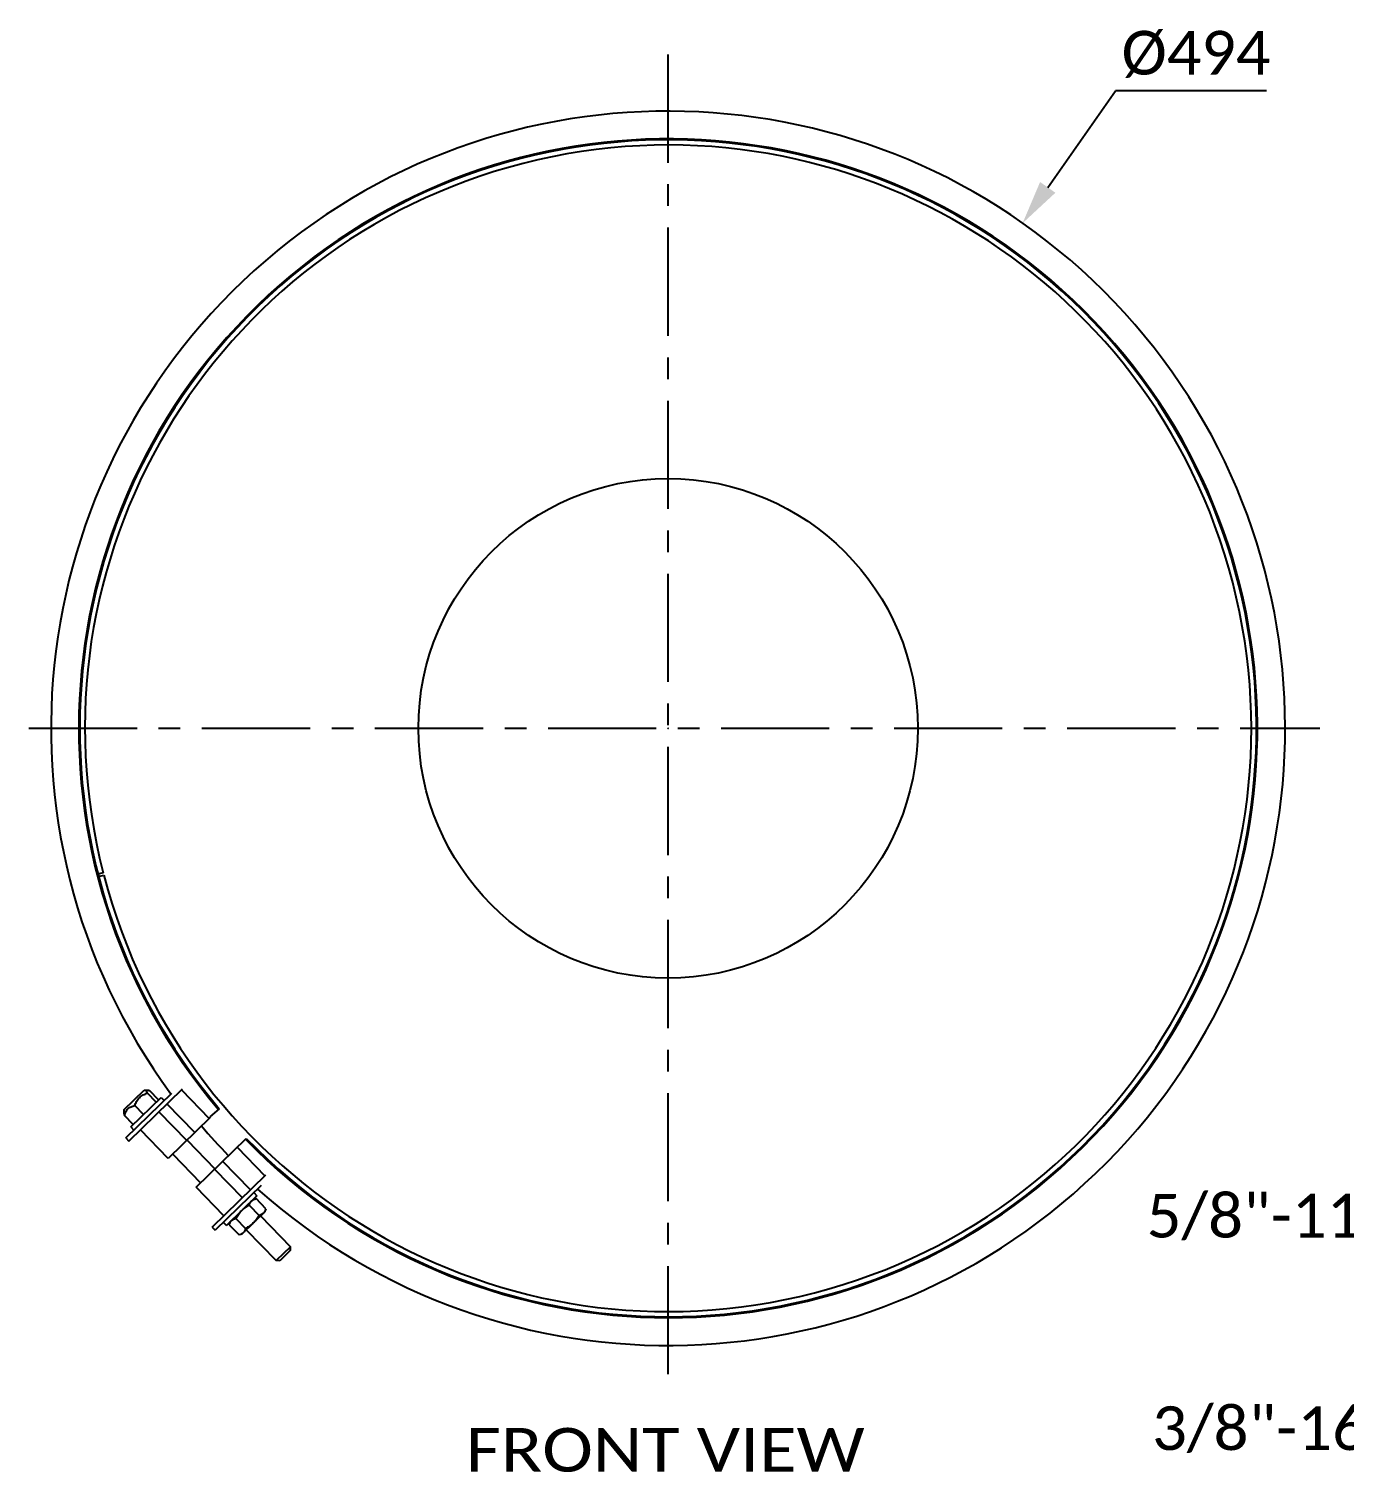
# Model space of a CAD drawing. Header units: millimetres. Extents: x 233 to 4124, y -943 to 2529.
# Drawn here: x 2260 to 2786, y 281 to 859 of the extents above; entities that cross this region are included whole.
import ezdxf
from ezdxf.enums import TextEntityAlignment as Align

# ---------------------------------------------------------------- set-up
doc = ezdxf.new("R2010")
doc.units = ezdxf.units.MM
doc.header["$LTSCALE"] = 115.5
doc.header["$PDMODE"] = 3
doc.header["$PDSIZE"] = 8
doc.linetypes.add('CENTER', pattern=[0.6, 0.375, -0.075, 0.075, -0.075])
doc.layers.get('0').update_dxf_attribs({"linetype": 'CONTINUOUS'})
doc.layers.get('Defpoints').update_dxf_attribs({"linetype": 'CONTINUOUS'})
doc.styles.get("Standard").update_dxf_attribs({"font": 'calibri.ttf'})
doc.dimstyles.new('DIMSTYLE_2', dxfattribs={"dimtxt": 17.5, "dimasz": 17.5, "dimexe": 1.5, "dimexo": 1, "dimtad": 1, "dimdec": 0, "dimdsep": 46, "dimtxsty": 'Standard', "dimblk": '_FILLED', "dimblk1": '_FILLED', "dimblk2": '_FILLED', "dimcen": 0.09, "dimazin": 2, "dimtp": 0.01, "dimtm": 0.01, "dimtfac": 1, "dimtdec": 0, "dimtofl": 0, "dimtmove": 0, "dimatfit": 1, "dimldrblk": '_FILLED', "dimfxl": 1, "dimtolj": 1, "dimarcsym": 0})

# ---------------------------------------------------------------- blocks, each defined once
blk = doc.blocks.new('_FILLED')
at = {"color": 0, "linetype": 'ByBlock'}
blk.add_solid([(0, 0), (-1, 0.214), (-1, -0.214)], dxfattribs=at)
blk = doc.blocks.new('*D178')
at = {"color": 0, "linetype": 'Continuous', "lineweight": -2}
for p in [(2667.58, 795.26), (2755.25, 833.98)]:
    blk.add_line(p, (2694.75, 833.98), dxfattribs=at)
at = {"color": 0, "linetype": 'Continuous'}
for p, q in [((2515.48, 578.68), (2515.66, 578.68)), ((2515.57, 578.59), (2515.57, 578.77))]:
    blk.add_line(p, q, dxfattribs=at)
at = {"layer": 'Defpoints', "color": 0}
for p in [(2657.53, 780.94), (2373.62, 376.42)]:
    blk.add_point(p, dxfattribs=at)
at = {"color": 0, "linetype": 'ByBlock', "lineweight": -2, "xscale": 17.5, "yscale": 17.5, "zscale": 17.5, "rotation": 234.9374986339407}
blk.add_blockref('_FILLED', (2657.53, 780.94), dxfattribs=at)
at = {"color": 0, "insert": (2697.16, 857.93), "char_height": 17.5, "attachment_point": 1, "line_spacing_factor": 0.9}
blk.add_mtext('\\A1;%%c494', dxfattribs=at)

msp = doc.modelspace()

# ---------------------------------------------------------------- linework, layer by layer
at = {"linetype": 'CENTER'}
for p, q in [((2515.57446, 320.04992), (2515.57446, 853.21159)), ((2259.59001, 578.68208), (2776.5608, 578.68208))]:
    msp.add_line(p, q, dxfattribs=at)
at = {"linetype": 'Continuous'}
for p, q in [((2289.35184, 520.8411), (2287.68653, 520.43182)), ((2287.9561, 519.46831), (2289.60165, 519.87274)), ((2297.64054, 425.90723), (2305.81201, 433.84698)), ((2299.58035, 413.43067), (2321.09643, 434.33662)), ((2305.81201, 433.84698), (2307.11547, 433.82823)), ((2311.54802, 429.93905), (2308.07277, 433.51572)), ((2320.68425, 433.93614), (2331.83409, 422.4609)), ((2298.39568, 414.64992), (2316.85792, 432.58862)), ((2300.36874, 419.07677), (2312.56118, 430.92348)), ((2310.54886, 428.96822), (2307.07361, 432.5449)), ((2312.56118, 430.92348), (2313.81553, 429.63251)), ((2326.00351, 416.79565), (2314.85367, 428.27089)), ((2297.64054, 425.90723), (2297.6218, 424.60377)), ((2301.3819, 420.0612), (2297.90664, 423.63788)), ((2305.4658, 424.0293), (2301.99055, 427.60597)), ((2311.65489, 425.16281), (2322.80472, 413.68757)), ((2332.24626, 422.86138), (2315.39201, 406.48506)), ((2332.02034, 423.0939), (2332.24626, 422.86138)), ((2335.8526, 426.34228), (2332.03712, 423.10812)), ((2300.36874, 419.07677), (2301.62309, 417.78581)), ((2315.39201, 406.48506), (2304.24217, 417.9603)), ((2298.39568, 414.64992), (2299.58035, 413.43067)), ((2322.92263, 413.80214), (2334.07247, 402.3269)), ((2326.54185, 395.00982), (2346.60157, 414.50071)), ((2342.98393, 410.98566), (2354.13377, 399.51042)), ((2317.18501, 408.22722), (2328.33485, 396.75198)), ((2348.30318, 393.84517), (2337.15334, 405.32041)), ((2333.02987, 379.00496), (2354.54594, 399.9109)), ((2333.95456, 402.21234), (2345.1044, 390.7371)), ((2337.69168, 383.53458), (2326.54185, 395.00982)), ((2352.58648, 395.63669), (2334.21454, 377.78571)), ((2350.88875, 391.47734), (2338.69631, 379.63064)), ((2347.83134, 387.69455), (2351.75827, 383.65302)), ((2349.45201, 390.08135), (2350.52177, 390.35156)), ((2349.63439, 392.76831), (2350.88875, 391.47734)), ((2354.50791, 386.32468), (2350.58098, 390.36622)), ((2342.44876, 382.4646), (2346.37569, 378.42307)), ((2354.19069, 385.20437), (2344.87172, 376.14966)), ((2352.40002, 383.46448), (2364.38609, 371.12859)), ((2353.53766, 384.57248), (2353.53563, 384.57074)), ((2353.53766, 384.57248), (2353.53575, 384.57062)), ((2354.19069, 385.20437), (2354.49156, 386.26591)), ((2333.02987, 379.00496), (2334.21454, 377.78571)), ((2337.44195, 380.92161), (2338.69631, 379.63064)), ((2339.81582, 379.90632), (2339.83204, 379.9652)), ((2339.81582, 379.90632), (2343.74275, 375.86479)), ((2340.13304, 381.02663), (2339.83218, 379.96509)), ((2343.80208, 375.87929), (2343.74275, 375.86479)), ((2344.87172, 376.14966), (2343.80197, 375.87944)), ((2346.6624, 377.88956), (2358.64847, 365.55367)), ((2364.38609, 371.12859), (2358.64847, 365.55367)), ((2364.36576, 369.71453), (2364.38609, 371.12859)), ((2360.06254, 365.53334), (2358.64847, 365.55367)), ((2364.36576, 369.71453), (2360.06254, 365.53334))]:
    msp.add_line(p, q, dxfattribs=at)
at = {"linetype": 'ByBlock'}
msp.add_circle((2515.57446, 578.68208), 100.00179, dxfattribs=at)
at = {"linetype": 'Continuous'}
for centre, radius, start, end in [((2515.57446, 578.68208), 247.1, 228.29098345, 216.31559995), ((2515.57446, 578.68208), 235.99174, 224.1760125, 220.2860125), ((2515.57446, 578.68208), 235.6, 224.1760125, 220.2860125), ((2515.57446, 578.68208), 233.5, 194.58761384, 194.34221944), ((2304.89944, 426.86799), 7.3663, 64.48226274, 65.63893391), ((2304.64288, 426.61872), 7.3663, 202.71311405, 203.86978511), ((2515.57446, 578.68208), 245.5, 220.43215597, 224.15604294)]:
    msp.add_arc(centre, radius, start, end, dxfattribs=at)
for points, knots in [([(2307.07361, 432.5449), (2306.99822, 432.71567), (2306.89782, 432.95956), (2306.81134, 433.27824), (2306.7766, 433.50369), (2306.80991, 433.72504), (2306.97514, 433.82157), (2307.06665, 433.8284), (2307.11592, 433.82774)], [0, 0, 0, 0, 0.36669234, 0.518004587, 0.644021544, 0.823065141, 0.903203282, 1, 1, 1, 1]), ([(2307.11592, 433.82774), (2307.23934, 433.82606), (2307.52325, 433.75531), (2307.78838, 433.64598), (2307.93793, 433.57843)], [0, 0, 0, 0, 0.429289667, 1, 1, 1, 1]), ([(2301.99055, 427.60597), (2302.18157, 428.19706), (2302.64465, 429.3531), (2303.75897, 430.8711), (2305.3084, 431.94125), (2306.47728, 432.37095), (2307.07361, 432.5449)], [0, 0, 0, 0, 0.251039801, 0.499995663, 0.748963191, 1, 1, 1, 1]), ([(2297.62228, 424.6033), (2297.6204, 424.47988), (2297.68296, 424.19406), (2297.78462, 423.92589), (2297.84785, 423.77447)], [0, 0, 0, 0, 0.429289536, 1, 1, 1, 1]), ([(2297.90664, 423.63788), (2298.01837, 424.14509), (2298.31042, 425.12843), (2299.17344, 426.4197), (2300.48901, 427.24518), (2301.48034, 427.50888), (2301.99055, 427.60597)], [0, 0, 0, 0, 0.255228188, 0.499996016, 0.744775582, 1, 1, 1, 1]), ([(2342.44876, 382.4646), (2342.76337, 383.0157), (2343.44741, 384.08847), (2344.6966, 385.53597), (2346.17931, 386.74322), (2347.27143, 387.39592), (2347.83134, 387.69455)], [0, 0, 0, 0, 0.250048713, 0.500000516, 0.74995134, 1, 1, 1, 1]), ([(2347.83134, 387.69455), (2347.92868, 388.02631), (2348.11002, 388.50965), (2348.46737, 389.08287), (2348.68335, 389.33165), (2348.79967, 389.44489)], [0, 0, 0, 0, 0.513414307, 0.758937089, 1, 1, 1, 1]), ([(2348.8016, 389.44676), (2348.91818, 389.56004), (2349.17364, 389.76881), (2349.75744, 390.11013), (2350.24618, 390.27836), (2350.58098, 390.36622)], [0, 0, 0, 0, 0.241096688, 0.486639341, 1, 1, 1, 1]), ([(2339.83218, 379.96509), (2339.9216, 380.2805), (2340.09103, 380.73958), (2340.43055, 381.28163), (2340.73834, 381.63073), (2341.10273, 381.921), (2341.66167, 382.23598), (2342.12882, 382.38704), (2342.44876, 382.4646)], [0, 0, 0, 0, 0.256750323, 0.379114354, 0.499181012, 0.619407925, 0.742174049, 1, 1, 1, 1]), ([(2351.75827, 383.65302), (2351.44366, 383.10191), (2350.76044, 382.02853), (2349.51014, 380.58194), (2348.0282, 379.37377), (2346.93562, 378.7217), (2346.37569, 378.42307)], [0, 0, 0, 0, 0.250049535, 0.500000181, 0.749950776, 1, 1, 1, 1]), ([(2353.53575, 384.57062), (2353.41921, 384.4576), (2353.16432, 384.24886), (2352.58105, 383.90814), (2352.09269, 383.74077), (2351.75827, 383.65302)], [0, 0, 0, 0, 0.241066688, 0.486590163, 1, 1, 1, 1]), ([(2354.50791, 386.32468), (2354.41045, 385.99249), (2354.22881, 385.50851), (2353.87071, 384.9347), (2353.65424, 384.68576), (2353.53766, 384.57248)], [0, 0, 0, 0, 0.513414648, 0.758931083, 1, 1, 1, 1]), ([(2346.37569, 378.42307), (2346.28894, 378.10542), (2346.12508, 377.64255), (2345.79403, 377.09283), (2345.49287, 376.73743), (2345.13535, 376.43955), (2344.58382, 376.11549), (2344.11987, 375.95974), (2343.80197, 375.87944)], [0, 0, 0, 0, 0.257859686, 0.380614024, 0.500827002, 0.620885529, 0.743234966, 1, 1, 1, 1])]:
    msp.add_open_spline(points, degree=3, knots=knots, dxfattribs=at)

# ---------------------------------------------------------------- texts
for s, width, p, p2 in [('5/8"-11 UNC/M16(X8NOS)', 1.000854, (2707.16167, 374.7883), (3005.75116, 374.7883)), ('3/8"-16 UNC/M10(X8NOS)', 1.000854, (2709.36929, 289.71463), (3007.95878, 289.71463)), ('FRONT VIEW', 1.109888, (2434.51216, 281.05088), (2594.25924, 281.05088))]:
    msp.add_text(s, height=17.5, dxfattribs=dict(at, width=width)).set_placement(p, p2, align=Align.FIT)

# ---------------------------------------------------------------- dimensions: what is measured, and where the dimension line sits
dim = msp.add_diameter_dim_2p(p1=(2373.623, 376.42434), p2=(2657.52591, 780.93982), text='%%c<>', dimstyle='DIMSTYLE_2', override={"dimtih": 1, "dimtoh": 1, "dimpost": '<>'}, dxfattribs=at)
dim.commit()
dim.dimension.update_dxf_attribs({"geometry": '*D178', "text_midpoint": (2726.20627, 833.97515), "dimtype": 163})

doc.saveas('drawing.dxf')
